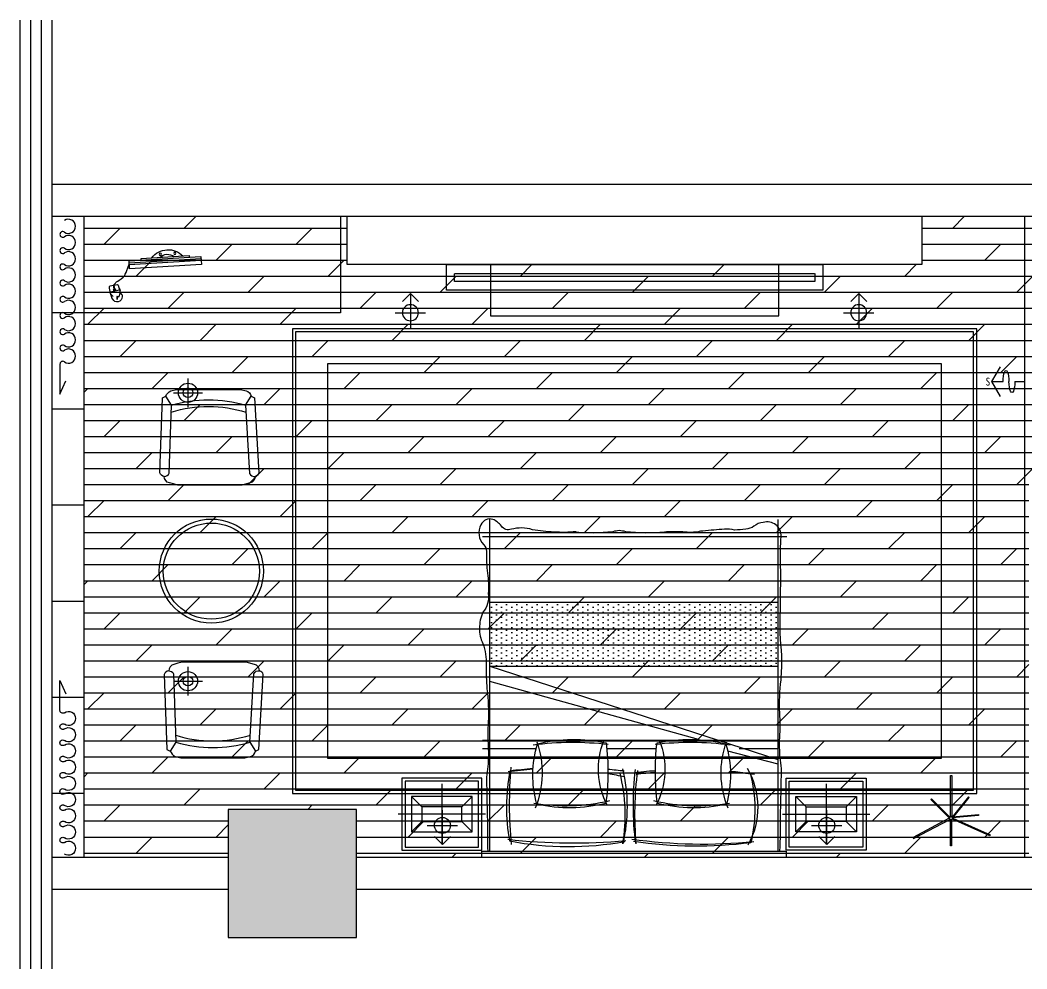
# Model space of a CAD drawing. Extents: x -153478 to 95136, y -45571 to 574449.
# Drawn here: x 3776 to 10063, y 8577 to 14499 of the extents above; entities that cross this region are included whole.
import ezdxf

# ---------------------------------------------------------------- set-up
doc = ezdxf.new("R2010")
doc.units = 0
doc.header["$LTSCALE"] = 10
doc.header["$MEASUREMENT"] = 0
doc.linetypes.add('DASH', pattern=[0.35, 0.25, -0.1])
doc.layers.get('0').update_dxf_attribs({"linetype": 'CONTINUOUS'})
for name, color, linetype in [('A 固定家具', 43, 'CONTINUOUS'), ('A 活动家具', 43, 'CONTINUOUS'), ('A 装饰完成面', 6, 'CONTINUOUS'), ('A建筑墙体', 160, 'CONTINUOUS'), ('A建筑窗户', 136, 'CONTINUOUS'), ('COLUMN', 9, 'CONTINUOUS'), ('C地面分格', 136, 'CONTINUOUS'), ('D天花分格', 136, 'CONTINUOUS'), ('D天花灯具', 1, 'CONTINUOUS'), ('D天花造型', 114, 'CONTINUOUS'), ('K窗帘线', 43, 'CONTINUOUS'), ('PUB_HATCH', 251, 'CONTINUOUS')]:
    doc.layers.add(name, color=color, linetype=linetype)
doc.layers.add('WALL', color=160, linetype='CONTINUOUS', lineweight=9)
doc.styles.add('-宋体', font='simhei.ttf', dxfattribs={"width": 0.8})

# ---------------------------------------------------------------- blocks, each defined once
blk = doc.blocks.new('_FZH')
at = {"color": 160}
blk.add_lwpolyline([(-0.5, -0.5), (0.5, -0.5), (0.5, 0.5), (-0.5, 0.5)], close=True, dxfattribs=at)
at = {"layer": 'PUB_HATCH', "color": 8}
blk.add_solid([(-0.5, -0.5), (0.5, -0.5), (-0.5, 0.5), (0.5, 0.5)], dxfattribs=at)
blk = doc.blocks.new('600x450床头几')
at = {"layer": 'A 活动家具', "color": 8, "linetype": 'Continuous'}
for p, q in [((-50, -190), (-50, 190)), ((-175, 45), (-240, 110)), ((75, 45), (140, 110)), ((222.8, 0), (-322.8, 0)), ((-175, -45), (-240, -110)), ((75, -45), (140, -110))]:
    blk.add_line(p, q, dxfattribs=at)
at = {"layer": 'A 活动家具', "linetype": 'Continuous'}
for points in [[(200, 225), (200, -225), (-300, -225), (-300, 225)], [(180, 205), (180, -205), (-280, -205), (-280, 205)], [(140, -110), (-240, -110), (-240, 110), (140, 110)]]:
    blk.add_lwpolyline(points, close=True, dxfattribs=at)
at = {"layer": 'A 活动家具', "color": 8, "linetype": 'Continuous'}
blk.add_lwpolyline([(75, -45), (-175, -45), (-175, 45), (75, 45)], close=True, dxfattribs=at)
blk = doc.blocks.new('1800X2000床A')
at = {"layer": 'A 活动家具', "linetype": 'Continuous'}
h = blk.add_hatch(dxfattribs=at)
h.set_pattern_fill('DOTS', color=256, scale=20, angle=90, style=0)
h.set_pattern_definition([(90, (-37064.08, -174013.955), (-31.75, 15.875), [0, -31.75])])
h.paths.add_polyline_path([(-900, -571.6), (-900, -171.6), (900, -171.6), (900, -571.6)])
for p, q in [((-900, 980), (-900, -1090.1)), ((900, 980), (900, -1090.1)), ((900, 411.4), (-897.3, -171.6)), ((900, 438.2), (585.8, 356.9)), ((-946.7, 340.4), (-611.1, 340.4)), ((-169.7, 340.4), (140.3, 340.4)), ((656.5, 340.4), (900, 340.4)), ((-453.9, 289.6), (-946.7, 289.6)), ((402.8, 283.8), (-900, -78.9)), ((263.2, 289.6), (-292.6, 289.6)), ((900, 289.6), (424.5, 289.6)), ((900, -171.6), (-900, -171.6)), ((900, -571.6), (-900, -571.6)), ((953.8, -980), (-946.7, -980))]:
    blk.add_line(p, q, dxfattribs=at)
blk.add_lwpolyline([(-950, 1020), (-950, 980), (950, 980), (950, 1020), (-950, 1020), (-950, 980)], dxfattribs=at)
for points in [[(914.4, -522.6, 0.011501), (915.4, -658.1, -0.027887), (914.1, -811.9, 0.011645), (918.1, -983.7, -0.522577), (807.1, -1071, -0.144021), (749, -1047.2, 0.120265), (697.5, -1028.7, 0.023323), (627.9, -1023.4, -0.068959), (565.4, -1028.2, -0.011626), (430.6, -1016.8, -0.119793), (399.6, -1010.6, 0.046791), (290.8, -1012.6, -0.023628), (190.8, -1010.5, 0.055897), (-51.3, -1012.9, -0.053528), (-91.8, -1019.8, -0.053528), (-132.3, -1012.9, 0.055897), (-374.4, -1010.5, -0.187873), (-362, -1012.6, 0.036947), (-499.8, -1010.6, 0.036442), (-634.8, -1025.7, -0.141351), (-765.6, -1028.2, 0.342539), (-828.1, -1048.6, -0.123892), (-881.4, -1090, -0.37589), (-955.7, -1056.7, -0.329446), (-938.7, -931.9, 0.211134), (-921.8, -890.9, -0.024888), (-915.1, -753.9, 0.06219), (-910.4, -626.7, 0.218233), (-943, -510.5, -0.123513), (-964.3, -410.6, -0.129887), (-943.7, -314.7, 0.095063), (-923.8, -182.3, -0.016498), (-918.2, -32.3, 0.039412), (-910.4, 173.7, -0.025508), (-910.4, 327.9, 0.038458), (-913, 451.6, -0.058958), (-919.7, 588.7, -0.00267), (-914.9, 817.2, -0.013848), (-913.2, 980, -0.011292)], [(910.6, 980, -0.018567), (914.9, 761.8, -0.00267), (919.7, 533.2, -0.058958), (913, 396.2, 0.038458), (910.4, 272.5, -0.025508), (910.4, 118.3, 0.039412), (918.2, -87.7, -0.016498), (923.8, -237.7)], [(923.8, -237.7, 0.037552), (914.4, -522.6)]]:
    blk.add_lwpolyline(points, format="xyb", dxfattribs=at)
for centre, radius, start, end in [((-407.9, -972.7), 1927.1, 79.52195, 101.00931), ((391.7, -1691.8), 2641.6, 82.66685, 98.5823), ((443.9, 707.1), 1238, 170.14845, 190.63838), ((-379.1, -2731.9), 3663.7, 84.87604, 96.39087), ((1853.5, 686.6), 2630.3, 174.48255, 185.03645), ((-1148.5, 754.9), 1091.3, 346.13072, 9.52012), ((-1061.9, 702.8), 1018.5, 346.621, 13.23738), ((427.2, -2159.9), 3098.6, 84.05754, 98.1925), ((1936.5, 695.7), 1940.4, 173.02039, 186.64494), ((2200.9, 750.7), 2194.7, 175.17431, 187.14611), ((285.3, 706.9), 487.3, 329.87201, 28.93859), ((-109.7, 718.3), 864.5, 345.01444, 14.05404), ((-426.1, -501), 1200.4, 76.82021, 99.55338), ((-1146.4, 492.4), 573.1, 340.11607, 22.53742), ((-404.9, -238.2), 948.7, 76.02967, 102.2512), ((259, 469.5), 481.3, 151.92007, 201.95242), ((396.7, -501), 1200.4, 80.44662, 103.17979), ((-288.4, 469.5), 481.3, 338.04758, 28.07993), ((375.5, -238.2), 948.7, 77.7488, 103.97033), ((1117, 492.4), 573.1, 157.46258, 199.88393), ((29.9, 505.6), 661.9, 163.92635, 197.14087), ((-1667.9, 484.6), 1505.1, 353.15138, 7.55329), ((1638.5, 484.6), 1505.1, 172.44671, 186.84862), ((-59.2, 505.6), 661.9, 342.85913, 16.07365), ((-561.2, 2818.8), 2357, 279.7319, 282.30021), ((-461.2, 2818.8), 2357, 262.10686, 265.8698), ((-372, 3643.3), 3190, 262.78178, 265.34846), ((-472, 3643.3), 3190, 275.56203, 277.41037), ((393, 3966.4), 3498.4, 263.35369, 265.74417), ((429.7, 3708.3), 3234.9, 262.61015, 264.74421), ((293, 3966.4), 3498.4, 275.07117, 277.09886), ((329.7, 3708.3), 3234.9, 274.8347, 277.49337), ((-382.6, 2242.4), 1941.4, 262.71281, 276.54095), ((353.3, 2242.4), 1941.4, 263.45905, 277.28719), ((-376.1, 1254.1), 970.4, 256.49859, 282.0521), ((346.7, 1254.1), 970.4, 257.9479, 283.50141)]:
    blk.add_arc(centre, radius, start, end, dxfattribs=at)
blk = doc.blocks.new('1800X2000床组块A')
at = {"layer": 'A 活动家具', "color": 0, "linetype": 'Continuous'}
for name, p in [('1800X2000床A', (0, 0)), ('600x450床头几', (-1150, 750))]:
    blk.add_blockref(name, p, dxfattribs=at)
at = {"layer": 'A 活动家具', "color": 0, "linetype": 'Continuous', "xscale": -1}
blk.add_blockref('600x450床头几', (1150, 750), dxfattribs=at)
blk = doc.blocks.new('QRQR')
at = {"layer": 'A 活动家具', "linetype": 'Continuous'}
for p, q in [((-230.2, -97.6), (-266.4, -42.7)), ((231.9, -98.3), (266.4, -42.7))]:
    blk.add_line(p, q, dxfattribs=at)
blk.add_lwpolyline([(-191.6, -596.5), (-217.7, -590), (-243.8, -583.5, -0.344151), (-275.6, -542.7, -0.318714), (-303.8, -519.8), (-286.5, -51.7), (-266.4, -42.7, -0.164168), (-235.1, -8.9), (-199.7, 0), (199.7, 0), (235.1, -8.9, -0.298595), (266.4, -42.7), (288.2, -52.5), (315, -520.5, -0.274063), (291.9, -542.7, -0.344151), (260, -583.5), (207.8, -596.5), (-191.6, -596.5)], format="xyb", close=True, dxfattribs=at)
blk.add_lwpolyline([(-275.6, -542.7, 0.318714), (-244.7, -523.6), (-230.2, -97.6, -0.143237), (231.9, -98.3), (255.9, -524.4, 0.364606), (291.9, -542.7)], format="xyb", dxfattribs=at)
at = {"layer": 'A 活动家具', "linetype": 'Continuous', "extrusion": (-1.0584e-16, -3.00163e-16, -1)}
blk.add_ellipse((-0.4, -887.8), major_axis=(600.9, 499.9), ratio=1, start_param=-1.177212, end_param=-0.571226, dxfattribs=at)
blk = doc.blocks.new('QBLOCK2008041212054960')
at = {"layer": 'A 活动家具'}
for p, q in [((-264.3, 158.3, -1040), (172.8, 51.4, -1040)), ((-261.9, 168, -1040), (175.2, 61.1, -1040)), ((-184.5, 174.8, -1040), (-186.9, 165.1, -1040)), ((106.9, 103.6, -1040), (-184.5, 174.8, -1040)), ((104.5, 93.9, -1040), (106.9, 103.6, -1040)), ((207.1, -105, -1040), (201, -117.3, -1040)), ((201, -117.3, -1040), (203.1, -118.5, -1040)), ((219.3, -85.2, -1040), (205.2, -113.3, -1040)), ((261.8, -134.2, -1040), (205.2, -113.3, -1040)), ((207.1, -105, -1040), (208.9, -105.9, -1040)), ((267, -98, -1040), (225.5, -82.7, -1040)), ((234.3, -120.4, -1040), (233, -123.6, -1040)), ((239.3, -108.8, -1040), (237, -114.1, -1040)), ((247.2, -90.7, -1040), (245.6, -94.3, -1040))]:
    blk.add_line(p, q, dxfattribs=at)
at = {"layer": 'A 活动家具', "elevation": -1040}
blk.add_lwpolyline([(-258.3, 182.6), (-270.2, 134), (166.9, 27.1), (178.8, 75.7)], close=True, dxfattribs=at)
at = {"layer": 'A 活动家具'}
for centre in [(-94.4, 172.3, -1040), (-6.2, 150.7, -1040)]:
    blk.add_circle(centre, 6.6, dxfattribs=at)
for centre, radius, start, end in [((-72.4, 61.1, -1040), 128.4, 27.03317, 125.48048), ((-62.9, 90.3, -1040), 69.4, 36.32293, 116.19072), ((253.4, -136, -1040), 53.3, 164.76817, 205.26714), ((253.4, -136, -1040), 53.3, 154.76293, 164.76817), ((223.8, -87.4, -1040), 5, 69.71217, 153.2894), ((112.7, -77.2, -1040), 159.6, 321.12939, 350.49259), ((265.2, -102.7, -1040), 5, 350.49259, 69.71217), ((214.3, -155.9, -1040), 33.4, 171.1828, 247.4847), ((213.6, -160.9, -1040), 28.6, 244.82124, 324.86169), ((181.3, -161.7, -1040), 27.9, 333.84389, 25.10416), ((181.3, -161.7, -1040), 30.9, 334.41458, 18.50856), ((214.7, -114.2, -1040), 51.2, 296.42725, 336.99947)]:
    blk.add_arc(centre, radius, start, end, dxfattribs=at)
for centre, major_axis in [((236, -117.4, -1040), (-7.45, 2.72)), ((242.5, -101.6, -1040), (3.15, 7.28))]:
    blk.add_ellipse(centre, major_axis=major_axis, ratio=0.432067, dxfattribs=at)
for points, knots in [([(247.2, -90.7, -1040), (238.3, -78.1, -1040), (237.2, -65.2, -1040), (204.9, -47.5, -1040), (184.5, -12.3, -1040), (174, 56.2, -1040)], [0, 0, 0, 0, 54.549651, 126.009239, 156.340807, 156.340807, 156.340807, 156.340807]), ([(202, -122, -1040), (200.5, -124.3, -1040), (196.4, -129.2, -1040), (190.1, -135.8, -1040), (183.8, -142.6, -1040), (181.8, -148.2, -1040), (181.3, -150.8, -1040)], [9.51244, 9.51244, 9.51244, 9.51244, 17.355242, 27.460135, 36.892546, 44.800695, 44.800695, 44.800695, 44.800695])]:
    blk.add_open_spline(points, degree=3, knots=knots, dxfattribs=at)
blk = doc.blocks.new('DRAPES2')
at = {"layer": 'K窗帘线', "color": 43}
for p, q in [((0, 0), (82, 37.3)), ((186.3, 0), (0, 0))]:
    blk.add_line(p, q, dxfattribs=at)
at = {"layer": 'K窗帘线', "color": 43, "linetype": 'ByBlock', "extrusion": (0, 0, -1)}
for centre, major_axis, start_param, end_param in [((236.9, 53.6), (-31.3, 31.3), 4.8823, 7.06864), ((236.9, 53.6), (-31.3, 31.3), 0.785455, 2.971795), ((338.2, 53.5), (31.3, 31.3), 3.311504, 5.497844), ((338.2, 53.5), (-31.3, 31.3), 0.785455, 2.971795), ((439.4, 53.5), (-31.3, 31.3), 4.8823, 7.06864), ((439.4, 53.5), (-31.3, 31.3), 0.785455, 2.971795), ((540.7, 53.5), (31.3, 31.3), 3.311504, 5.497844), ((540.7, 53.5), (31.3, 31.3), -0.785341, 1.400999), ((641.9, 53.5), (-31.3, 31.3), 4.8823, 7.06864), ((641.9, 53.5), (-31.3, 31.3), 0.785455, 2.971795), ((743.2, 53.5), (31.3, 31.3), 3.311504, 5.497844), ((743.2, 53.5), (-31.3, 31.3), 0.785455, 2.971795), ((844.4, 53.5), (-31.3, 31.3), 4.8823, 7.06864), ((844.4, 53.5), (-31.3, 31.3), 0.785455, 2.971795), ((945.7, 53.5), (31.3, 31.3), 3.311504, 5.497844), ((945.7, 53.5), (31.3, 31.3), -0.785341, 1.400999), ((186.3, 17.8), (-12.6, 12.6), 1.740708, 3.927048), ((287.6, 17.7), (-12.6, 12.6), 1.740708, 6.113388), ((388.8, 17.7), (-12.6, 12.6), 1.740708, 6.113388), ((490.1, 17.7), (12.6, 12.6), 0.169911, 4.542591), ((591.3, 17.7), (12.6, 12.6), 2.356251, 4.542591), ((591.3, 17.7), (-12.6, 12.6), 1.740708, 3.927048), ((692.6, 17.7), (-12.6, 12.6), 1.740708, 6.113388), ((793.8, 17.7), (-12.6, 12.6), 1.740708, 6.113388), ((895.1, 17.7), (12.6, 12.6), 0.169911, 4.542591), ((996.3, 17.7), (12.6, 12.6), 2.356251, 4.542591)]:
    blk.add_ellipse(centre, major_axis=major_axis, ratio=1, start_param=start_param, end_param=end_param, dxfattribs=at)
at = {"layer": 'K窗帘线', "color": 43, "extrusion": (0, 0, -1)}
for centre, major_axis, start_param, end_param in [((1046.7, 53.5), (-31.3, 31.3), 4.8823, 7.06864), ((1046.7, 53.5), (-31.3, 31.3), 0.785455, 2.971795), ((996.1, 17.7), (-12.6, 12.6), 1.740708, 3.927048)]:
    blk.add_ellipse(centre, major_axis=major_axis, ratio=1, start_param=start_param, end_param=end_param, dxfattribs=at)
blk = doc.blocks.new('暗装筒灯')
at = {"color": 8}
for p, q in [((0, -90), (0, 90)), ((-90, 0), (90, 0))]:
    blk.add_line(p, q, dxfattribs=at)
blk.add_circle((0, 0), 60)
blk.add_circle((0, 0), 30, dxfattribs=at)
blk = doc.blocks.new('*U66')
blk.add_blockref('暗装筒灯', (0, 0))
blk = doc.blocks.new('出风方向图例')
blk.add_line((62.2, 0), (0, 0))
for points in [[(154.2, 92.4), (207, 0), (154.2, -92.4)], [(207, 0), (135.3, 0)]]:
    blk.add_lwpolyline(points)
for centre, major_axis in [((117, 0), (0, 68.6)), ((80.4, 0), (0, -68.6))]:
    blk.add_ellipse(centre, major_axis=major_axis, ratio=0.266667, start_param=4.712389, end_param=7.853982)
at = {"color": 0, "linetype": 'ByBlock', "style": '-宋体', "width": 0.85}
blk.add_attdef('出风方向', (215.1, -25.1), '', height=50, dxfattribs=at)
blk = doc.blocks.new('A$C5AAE2CA5')
at = {"layer": 'A 活动家具'}
for points in [[(241.1, 182.2), (233.5, 182.2), (233.5, 437.6), (241.1, 437.6)], [(230.5, 178.5), (225.9, 173.9), (110.1, 288.8), (114.7, 293.5)], [(243.4, 179.2), (248.5, 175.1), (351.2, 301.9), (346.2, 306)], [(246.6, 173.4), (246, 179.9), (408.3, 195.5), (409, 189)], [(229.3, 164.6), (225.8, 171.2), (0, 51.9), (3.5, 45.2)], [(233.1, 163.1), (239.6, 163.1), (239.6, 0), (233.1, 0)], [(245.1, 165.1), (248.2, 172), (481.7, 68.6), (478.6, 61.7)]]:
    blk.add_lwpolyline(points, close=True, dxfattribs=at)
blk.add_circle((237.3, 172.2), 10, dxfattribs=at)
blk = doc.blocks.new('暗装射灯(角度可调)')
at = {"color": 8, "linetype": 'ByBlock'}
for p, q in [((0, -1.9), (0, 1.9)), ((2.4, 0), (-1.9, 0))]:
    blk.add_line(p, q, dxfattribs=at)
blk.add_lwpolyline([(1.4, 1), (2.4, 0), (1.4, -1)], dxfattribs=at)
at = {"color": 0, "linetype": 'ByBlock'}
blk.add_circle((0, 0), 1, dxfattribs=at)
blk = doc.blocks.new('*U62')
at = {"xscale": 50, "yscale": 50, "zscale": 50}
blk.add_blockref('暗装射灯(角度可调)', (27895.3, -2006.6), dxfattribs=at)

msp = doc.modelspace()

# ---------------------------------------------------------------- hatches: boundary and pattern name
at = {"layer": 'C地面分格', "linetype": 'ByBlock'}
h = msp.add_hatch(dxfattribs=at)
h.set_pattern_fill('_USER', color=148, scale=600, double=1, pattern_type=0)
h.set_pattern_definition([(0, (3976.35, 13272.7), (0, 600), []), (90, (3976.35, 13272.7), (-600, 4e-14), [])])
h.paths.add_polyline_path([(4176.3, 13272.7), (3976.3, 13272.7), (3976.3, 9272.7), (4176.3, 9272.7)])
h = msp.add_hatch(dxfattribs=at)
h.set_pattern_fill('DOLMIT', color=148, scale=400)
h.paths.add_polyline_path([(4176.3, 13272.7), (4176.3, 9272.7), (5076.3, 9272.7), (5076.3, 9572.7), (5876.3, 9572.7), (5876.3, 9272.7), (10076.3, 9272.7), (10076.3, 10572.7), (10076.3, 11672.7), (11676.3, 11672.7), (11676.3, 11972.7), (11676.1, 12972.7), (11676.1, 13022.7), (11376.3, 13022.7), (11376.3, 13272.7), (9408.3, 13272.7), (9408.3, 12972.7), (5818.3, 12972.7), (5818.3, 13272.7)])

# ---------------------------------------------------------------- linework, layer by layer
at = {"layer": 'A 固定家具', "linetype": 'DASH'}
msp.add_lwpolyline([(6488.3, 12917.7), (8738.3, 12917.7), (8738.3, 12867.7), (6488.3, 12867.7)], close=True, dxfattribs=at)
at = {"layer": 'A 活动家具'}
for points in [[(5776.3, 13272.7), (5776.3, 12672.7), (4176.3, 12672.7), (4176.3, 13272.7)], [(6713.3, 12972.7), (6713.3, 12652.7), (8513.3, 12652.7), (8513.3, 12972.7)]]:
    msp.add_lwpolyline(points, dxfattribs=at)
for radius in [325, 300]:
    msp.add_circle((4970.3, 11059.8), radius, dxfattribs=at)
at = {"layer": 'A 装饰完成面'}
msp.add_lwpolyline([(9408.3, 13272.7), (9408.3, 12972.7), (5818.3, 12972.7), (5818.3, 13272.7)], dxfattribs=at)
at = {"layer": 'A建筑墙体'}
for p, q in [((11676.1, 13472.7), (3976.3, 13472.7)), ((11676.1, 13272.7), (3976.3, 13272.7)), ((5076.3, 9272.7), (3976.3, 9272.7)), ((12076.3, 9272.7), (5876.3, 9272.7)), ((5076.3, 9072.7), (3976.3, 9072.7)), ((10376.3, 9072.7), (5876.3, 9072.7))]:
    msp.add_line(p, q, dxfattribs=at)
at = {"layer": 'A建筑窗户', "color": 136}
for p, q in [((3776.3, 13372.7), (3776.3, 14498.6)), ((3843, 13372.7), (3843, 14498.7)), ((3909.7, 13372.7), (3909.7, 14498.7)), ((3976.3, 13372.7), (3976.3, 14498.7)), ((3776.3, 9172.7), (3776.3, 13372.7)), ((3843, 9172.7), (3843, 13372.7)), ((3909.7, 9172.7), (3909.7, 13372.7)), ((3976.3, 9172.7), (3976.3, 13372.7)), ((3776.3, 8577.2), (3776.3, 9172.7)), ((3843, 8577.2), (3843, 9172.7)), ((3909.7, 8577.2), (3909.7, 9172.7)), ((3976.3, 8577.2), (3976.3, 9172.7))]:
    msp.add_line(p, q, dxfattribs=at)
at = {"layer": 'C地面分格', "linetype": 'ByBlock'}
msp.add_line((4176.3, 9272.7), (4176.3, 13272.7), dxfattribs=at)
at = {"layer": 'D天花分格', "linetype": 'ByBlock'}
msp.add_line((4176.3, 9272.7), (4176.3, 13272.7), dxfattribs=at)
msp.add_lwpolyline([(6438.3, 12972.7), (8788.3, 12972.7), (8788.3, 12812.7), (6438.3, 12812.7)], close=True, dxfattribs=at)
at = {"layer": 'D天花造型', "linetype": 'ByBlock'}
msp.add_line((10050.3, 9272.7), (10050.3, 13272.7), dxfattribs=at)
for points in [[(5476.3, 9672.7), (9750.2, 9672.7), (9750.2, 12572.7), (5476.3, 12572.7)], [(5496.3, 9692.7), (9730.2, 9692.7), (9730.2, 12552.7), (5496.3, 12552.7)], [(5696.3, 9892.7), (9530.2, 9892.7), (9530.2, 12352.7), (5696.3, 12352.7)]]:
    msp.add_lwpolyline(points, close=True, dxfattribs=at)
at = {"layer": 'WALL'}
msp.add_line((5076.3, 9272.7), (3976.3, 9272.7), dxfattribs=at)

# ---------------------------------------------------------------- block references
at = {"linetype": 'ByBlock'}
msp.add_blockref('A$C5AAE2CA5', (9352.7, 9345.7), dxfattribs=at)
at = {"layer": 'A 活动家具', "linetype": 'Continuous', "xscale": -1, "rotation": 349.8817317012442}
msp.add_blockref('QBLOCK2008041212054960', (4619.1, 12889.9, 2080), dxfattribs=at)
at = {"layer": 'A 活动家具'}
msp.add_blockref('QRQR', (4952, 12193.7), dxfattribs=at)
at = {"layer": 'A 活动家具', "xscale": -1, "rotation": 180}
for name, p in [('1800X2000床组块A', (7609.8, 10292.7)), ('QRQR', (4979.6, 9894.2))]:
    msp.add_blockref(name, p, dxfattribs=at)
at = {"layer": 'COLUMN', "color": 3, "xscale": 799.9999999986271, "yscale": 799.9962022249176, "zscale": 799.9962022249176, "rotation": 270.0000000331596}
msp.add_blockref('_FZH', (5476.3, 9172.7), dxfattribs=at)
at = {"layer": 'D天花灯具', "xscale": -1, "rotation": 270}
for p in [(8219.9, -15222.6), (11019.9, -15222.6)]:
    msp.add_blockref('*U62', p, dxfattribs=at)
at = {"layer": 'D天花灯具'}
ref = msp.add_blockref('出风方向图例', (10050.3, 12242.7), dxfattribs=dict(at, xscale=-1))
ref.add_attrib('出风方向', 'S', (9805.4, 12217.5), dxfattribs={"layer": '0', "color": 0, "linetype": 'ByBlock', "height": 50, "style": '-宋体', "width": 0.85})
for p in [(4824.8, 12172.7), (4824.8, 10372.7)]:
    msp.add_blockref('*U66', p, dxfattribs=at)
at = {"layer": 'D天花灯具', "rotation": 270}
for p in [(8419.9, 37368), (10819.9, 37368)]:
    msp.add_blockref('*U62', p, dxfattribs=at)
at = {"layer": 'K窗帘线', "xscale": -1, "rotation": 270}
msp.add_blockref('DRAPES2', (4024.8, 12165.1), dxfattribs=at)
at = {"layer": 'K窗帘线', "rotation": 270}
msp.add_blockref('DRAPES2', (4024.8, 10376.8), dxfattribs=at)

doc.saveas('drawing.dxf')
